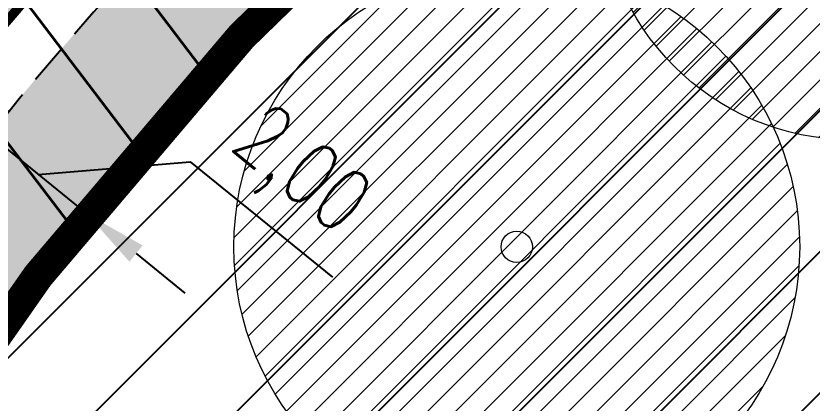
# Model space of a CAD drawing. Extents: x 352140 to 354978, y 6304672 to 6307963.
# Drawn here: x 352278.77 to 352291.43, y 6305993.48 to 6305999.64 of the extents above; entities that cross this region are included whole.
import ezdxf

# ---------------------------------------------------------------- set-up
doc = ezdxf.new("R2010")
doc.units = 0
for name, pattern in [('CENTER', [50.800000000000004, 31.75, -6.35, 6.35, -6.35]), ('CONTINUOS', [0]), ('DASHDOT', [1, 0.5, -0.25, 0, -0.25]), ('DASHDOTX2', [2, 1, -0.5, 0, -0.5]), ('DASHED', [19.049999999999997, 12.7, -6.35])]:
    doc.linetypes.add(name, pattern=pattern)
doc.layers.get('0').update_dxf_attribs({"linetype": 'CONTINUOUS'})
for name, color, linetype in [('00-S2_ALL AREA APORTANTES', 150, 'CONTINUOUS'), ('02_Geo ext_Acotamiento', 7, 'CONTINUOUS'), ('02_Geo ext_Eje', 4, 'CONTINUOUS'), ('03_Pav ext_HCV', 34, 'CONTINUOUS'), ('03_Pav ext_Vereda HC', 42, 'CONTINUOUS'), ('03_Pav proy_Solera Tipo A', 1, 'CONTINUOUS'), ('03_S2_Pav ext_Borde vereda', 7, 'CONTINUOUS')]:
    doc.layers.add(name, color=color, linetype=linetype)
doc.layers.add('0_ASD_LINEA OFICIAL', color=253, linetype='DASHDOT', lineweight=20)
doc.layers.add('EJE PROYECTADO', color=7, linetype='DASHDOTX2', lineweight=15)
doc.layers.add('0_ASD_TOPOGRAFIA_ELEMENTOS', color=7, linetype='CONTINUOS', lineweight=5, true_color=0xbdbdbd)
doc.styles.add('ROMANS', font='romans.shx', dxfattribs={"width": 0.75})
doc.dimstyles.new('Principal', dxfattribs={"dimscale": 0, "dimtxt": 2, "dimasz": 2, "dimexe": 1, "dimexo": 1, "dimtad": 1, "dimrnd": 0.05, "dimzin": 1, "dimtxsty": 'ROMANS', "dimcen": 2.5, "dimclrt": 2, "dimaunit": 2, "dimadec": 0, "dimazin": 0, "dimtfac": 1, "dimtmove": 0, "dimatfit": 3, "dimfxl": 1, "dimfxlon": 1, "dimarcsym": 0})
pattern_1 = [(127.2451660467093, (0, 0), (-1.263734244477452, -0.9607975902004564), [])]
pattern_2 = [(0, (0, 0), (0.15875, 0.3175), [0, -0.3175])]

# ---------------------------------------------------------------- blocks, each defined once
blk = doc.blocks.new('*U962')
at = {"layer": 'EJE PROYECTADO', "color": 7, "linetype": 'DASHDOT', "lineweight": 15, "ltscale": 4}
blk.add_arc((352321.2271941525, 6305962.990770246), 65.69859444817429, 114.770317781899, 185.4028671285178, dxfattribs=at)
blk = doc.blocks.new('*D1263')
at = {"layer": '02_Geo ext_Acotamiento', "color": 0, "lineweight": -2, "transparency": 16777216}
for p, q in [((352277.5688294666, 6305998.379612587), (352276.7920008865, 6305999.00932471)), ((352278.3456580467, 6305997.749900465), (352278.6605141079, 6305998.138314755)), ((352278.3456580467, 6305997.749900465), (352279.8993152068, 6305996.49047622)), ((352278.3456580467, 6305997.749900465), (352279.8993152068, 6305996.49047622)), ((352279.1224866267, 6305997.120188342), (352281.5402069031, 6305997.320084378)), ((352281.5402069031, 6305997.320084378), (352283.8013329487, 6305995.487172307)), ((352279.8993152068, 6305996.49047622), (352280.214171268, 6305996.87889051)), ((352280.6761437869, 6305995.860764097), (352281.4529723669, 6305995.231051975))]:
    blk.add_line(p, q, dxfattribs=at)
at = {"layer": '02_Geo ext_Acotamiento', "color": 0, "transparency": 16777216}
for points in [[(352277.6737814872, 6305998.509084018), (352277.463877446, 6305998.250141157), (352278.3456580467, 6305997.749900465)], [(352280.7810958074, 6305995.990235528), (352280.5711917663, 6305995.731292667), (352279.8993152068, 6305996.49047622)]]:
    blk.add_solid(points, dxfattribs=at)
at = {"layer": '02_Geo ext_Acotamiento', "color": 2, "transparency": 16777216, "insert": (352283.2423836082, 6305997.108785238), "char_height": 1, "attachment_point": 5, "rotation": 320.97111335252134, "style": 'ROMANS'}
blk.add_mtext('2,00', dxfattribs=at)
blk = doc.blocks.new('*D1285')
at = {"layer": '02_Geo ext_Acotamiento', "color": 0, "lineweight": -2, "transparency": 16777216}
for p, q in [((352273.3436752507, 6306007.975492453), (352273.6860353216, 6306008.339895502)), ((352274.0724813482, 6306007.290772311), (352281.7249453701, 6306000.101210824)), ((352282.4537514676, 6305999.416490683), (352282.7961115385, 6305999.780893732))]:
    blk.add_line(p, q, dxfattribs=at)
at = {"layer": '02_Geo ext_Acotamiento', "color": 0, "transparency": 16777216}
for points in [[(352274.186601372, 6306007.412239994), (352273.9583613244, 6306007.169304628), (352273.3436752507, 6306007.975492453)], [(352281.8390653939, 6306000.222678507), (352281.6108253463, 6305999.979743142), (352282.4537514676, 6305999.416490683)]]:
    blk.add_solid(points, dxfattribs=at)
at = {"layer": '02_Geo ext_Acotamiento', "color": 2, "transparency": 16777216, "insert": (352278.5202599163, 6306004.357556626), "char_height": 1, "attachment_point": 5, "rotation": 316.7863981516089, "style": 'ROMANS'}
blk.add_mtext('12,50', dxfattribs=at)
blk = doc.blocks.new('*D1191')
at = {"layer": '02_Geo ext_Acotamiento', "color": 0, "linetype": 'ByBlock', "lineweight": -2, "transparency": 16777216}
blk.add_line((352269.4317550031, 6305991.986632305), (352264.77282864, 6305994.594769013), dxfattribs=at)
at = {"layer": '02_Geo ext_Acotamiento', "color": 0, "linetype": 'ByBlock', "transparency": 16777216}
blk.add_solid([(352264.8542420492, 6305994.740198153), (352264.6914152307, 6305994.449339874), (352263.900253803, 6305995.083249466)], dxfattribs=at)
at = {"layer": '02_Geo ext_Acotamiento', "color": 2, "linetype": 'ByBlock', "transparency": 16777216, "insert": (352267.9819915569, 6305993.838529853), "char_height": 1, "attachment_point": 5, "rotation": 330.75924495696665, "style": 'ROMANS'}
blk.add_mtext('R65,70', dxfattribs=at)
blk = doc.blocks.new('A$C27410629')
at = {"true_color": 0x136734, "transparency": 33554559}
h = blk.add_hatch(dxfattribs=at)
h.set_pattern_fill('ANSI31', color=116, scale=0.5)
h.set_pattern_definition([(45, (-8759.562515186517, -519.1035735587502), (-1.122532015133644, 1.122532015133644), [])])
h.paths.add_polyline_path([(137.5068959888558, 1252.464406617455, 0.1176268807227723), (109.8147584422568, 1254.193915082657, 0.06692451075002814), (94.44469839795602, 1249.334472017372, 0.3153492887079504), (64.30173641118381, 1196.270282113329, 0.02268268711599586), (65.7292635223912, 1185.310127003227), (112.3603922077091, 1218.953454515778), (153.4782689701005, 1161.962272479494), (172.1053089193083, 1139.480769404351), (187.9579650288579, 1141.807885415954), (193.565073162812, 1120.465553675225), (224.197974734232, 1050.129297271156), (250.6203797236194, 989.4787086543838), (268.1526288855184, 972.7353945672494, 7.254700715645028e-06), (291.4898137452492, 983.2987389690225), (238.1945199318034, 1105.633967029937), (205.2934048173047, 1181.112163638985), (177.0531538182076, 1197.651557407602)])
at = {"layer": '0_ASD_LINEA OFICIAL', "ltscale": 8}
blk.add_lwpolyline([(105.3969465088849, 1035.562361611197, 0.5, 0.5, 0.02907839639481551), (96.49739032833118, 1087.586790840495, 0.5, 0.5, 0), (93.67239595213323, 1099.099954622301, 0.5, 0.5, -0.02489181545741437), (93.1686848455247, 1101.536063994684, 0.5, 0.5, 0.02800017550214639), (85.58360530758229, 1125.976145468789, 0.5, 0.5, 0), (80.53034666677559, 1140.452970316577, 0.5, 0.5, -0.01403462392197003), (70.93430501161492, 1165.446933883542, 0.5, 0.5, -0.04113116294258884), (65.72926351752159, 1185.310126999917, 0.5, 0.5, -0.02268268711599493), (64.30173641118381, 1196.270282113328, 0.5, 0.5, -0.3153492887079679), (94.44469839795784, 1249.334472017374, 0.5, 0.5, -0.06692451075014695), (109.8147584422877, 1254.193915082663, 0.5, 0.5, -0.1176268807226383), (137.5068959888558, 1252.464406617455, 0.5, 0.5, -0.04427558294686633), (147.2508640152264, 1248.520743937503, 0.5, 0.5, 0), (172.0219517330806, 1234.851772024538, 0.5, 0.5, 0.01750675280627598), (184.8220180485951, 1228.362281347178, 0.5, 0.5, -0.01158997276834812), (202.0240396122099, 1219.429553328131, 0.5, 0.5, 0.08945083964984361), (234.6303973079339, 1209.248334625051, 0.5, 0.5, 0.02074857105791634), (245.5796070346114, 1209.119370963424, 0.5, 0.5, 0.0292650525021234), (260.9574949201233, 1210.479643781589, 0.5, 0.5, 0.01455169345075628), (283.5421609954101, 1214.484549576147, 0.5, 0.5, 0.03211360147220694), (329.8150799274445, 1226.935406510711, 0.5, 0.5, 0.007917335729782708)], format="xyseb", dxfattribs=at)
blk = doc.blocks.new('*D1437')
at = {"layer": '02_Geo ext_Acotamiento', "color": 0, "lineweight": -2, "transparency": 16777216}
blk.add_line((352259.2559744208, 6305993.013330264), (352254.4508575727, 6305995.341167032), dxfattribs=at)
at = {"layer": '02_Geo ext_Acotamiento', "color": 0, "transparency": 16777216}
blk.add_solid([(352254.523521374, 6305995.491159531), (352254.3781937719, 6305995.191174532), (352253.5509025776, 6305995.777149837)], dxfattribs=at)
at = {"layer": '02_Geo ext_Acotamiento', "color": 2, "transparency": 16777216, "insert": (352257.6991516962, 6305994.776180677), "char_height": 1, "attachment_point": 5, "rotation": 334.15215215420636, "style": 'ROMANS'}
blk.add_mtext('R75,20', dxfattribs=at)

msp = doc.modelspace()

# ---------------------------------------------------------------- hatches: boundary and pattern name
at = {"layer": '00-S2_ALL AREA APORTANTES', "linetype": 'DASHED', "lineweight": 40, "ltscale": 0.25}
h = msp.add_hatch(dxfattribs=at)
h.set_pattern_fill('ANSI31', color=150, scale=0.5, angle=82.24516604670926)
h.set_pattern_definition(pattern_1)
h.paths.add_polyline_path([(352293.7006820881, 6306022.644742838, -0.005954419945853799), (352295.2747028061, 6306023.347256945), (352290.3168473275, 6306034.820796145, 0.144517673228416), (352256.2641270838, 6306006.522685177), (352266.6493164952, 6305999.563445604, -0.1378881760450666)])
h = msp.add_hatch(dxfattribs=at)
h.set_pattern_fill('ANSI31', color=82, scale=0.5, angle=82.24516604670926)
h.set_pattern_definition(pattern_1)
h.paths.add_polyline_path([(352298.9308368328, 6306011.291528256, -0.005954419946632832), (352300.2329957008, 6306011.872705468), (352295.2747028061, 6306023.347256945, 0.005954419945873325), (352293.7006820881, 6306022.644742838, 0.1378881760450447), (352266.6493164952, 6305999.563445604), (352277.0322715928, 6305992.605703273, -0.1378694005495045)])
at = {"layer": '03_Pav ext_HCV'}
h = msp.add_hatch(dxfattribs=at)
h.set_pattern_fill('SWAMP', color=256, scale=0.025, angle=-5.87842838446813e-10, style=0)
h.set_pattern_definition([(359.9999999994121, (0, 0), (0.3175000000056422, 0.5499261309017425), [0.079375, -0.555625]), (90, (0.0396875, -4.071855352894005e-13), (-0.3174999999943578, 0.5499261309082575), [0.0396875, -1.06016476181]), (90, (0.049609375, -5.089819191117507e-13), (-0.3174999999943578, 0.5499261309082575), [0.03175, -1.06810226181]), (90, (0.029765625, -3.053891514670504e-13), (-0.3174999999943578, 0.5499261309082575), [0.03175, -1.06810226181]), (59.99999999941215, (0.05953125000000001, -6.107783029341008e-13), (-0.3174999995629745, 0.5499261311573168), [0.0254, -0.6096]), (119.9999999994121, (0.01984375, -2.035927676447003e-13), (-0.6349999995686166, 2.555744082988348e-10), [0.0254, -0.6095999999999999])])
h.paths.add_polyline_path([(352360.868372727, 6306028.31840835, 0.2867501767208371), (352276.1412867496, 6306023.175510557, 0.01869958964940587), (352271.7705830562, 6306019.63894139, 0.1387730875209856), (352249.4208122046, 6305985.325619695, 0.08211699766830355), (352247.1096555825, 6305968.544474194), (352254.11489188, 6305968.473110226, -0.0849190631894005), (352256.1782145034, 6305983.480684427, -0.1378571209184878), (352276.3741181307, 6306014.365663016, -0.08216666129112944), (352277.762515263, 6306015.224032857), (352283.6096528716, 6306017.625902134, -0.7562922686620178), (352284.3226251645, 6306016.717655372), (352280.5182882363, 6306011.50930614, -0.05613840177760803), (352279.7611070714, 6306010.685063163, 0.1378525137337985), (352260.9870741788, 6305982.104565816), (352259.4697379309, 6305977.322016968, 0.03125424276533748), (352257.2518488735, 6305968.441153317), (352264.3677510897, 6305968.368661969, -0.02665530429574394), (352266.1419831768, 6305975.205145839), (352267.6593194248, 6305979.987694686, -0.1347586241790884), (352283.8411908795, 6306004.95120816, 0.05309188545623043), (352286.6875024904, 6306008.087643748), (352291.8375113436, 6306015.138292825, -0.1315344263085925), (352295.8643306832, 6306018.383788061, -0.2245901210606135), (352352.3677380227, 6306016.96834866, -0.1771469914567127), (352353.7775416014, 6306015.464844507), (352355.0256382796, 6306012.534005799, 0.1587547824207233), (352356.2473872155, 6306011.133888852), (352356.61527247, 6306010.904603812, 0.03127920765357715), (352404.2635354987, 6305985.296902456, 0.1549179150466921), (352406.0652175725, 6305985.073782303), (352409.3647523095, 6305985.688455695, -0.1516099281221849), (352411.13108648, 6305985.481296828, 0.09607903957190114), (352450.5630709757, 6305976.410355219, 0.02015954793188863), (352451.6638567296, 6305976.417867715, 0.03045081609371835), (352465.8170346431, 6305977.967684446, -0.006248532946582673), (352484.699637598, 6305980.9866748, 0.02063806963239873), (352496.4057222297, 6305983.221488672, 0.002065357639369774), (352497.5663418849, 6305983.498192595), (352495.9099347821, 6305990.600186132), (352492.9982529592, 6305990.597078585, -0.7874431456719597), (352492.7225948891, 6305991.73057545), (352495.3422021209, 6305993.034390673), (352493.6820656086, 6306000.152374386, 0.03088089592298866), (352481.5194309896, 6305996.589871377, -0.06443924997046216), (352455.7354173818, 6305990.740502411), (352459.2428169689, 6305990.830949344), (352455.7354173818, 6305990.740502411, -0.01148082269427051), (352451.0179998683, 6305990.402995264, -0.02776823934322075), (352440.8206754049, 6305991.327020614), (352444.24992591, 6305990.587070875), (352440.8206754049, 6305991.327020614, -0.07020690110198488), (352416.0878331155, 6305998.601983743), (352416.6023085983, 6305998.041795899), (352413.0038271977, 6305999.99411206, -0.03572216795586271)])
at = {"layer": '03_Pav ext_Vereda HC'}
h = msp.add_hatch(dxfattribs=at)
h.set_pattern_fill('DOTS', color=256, scale=0.2, style=0)
h.set_pattern_definition(pattern_2)
h.paths.add_polyline_path([(352245.1216007715, 6305966.76463357, -0.2964703205968859), (352293.7797452058, 6306034.07395839, -0.01723014785189112), (352299.1708794312, 6306035.970828445), (352298.6173009273, 6306037.898180557, 0.01746017053733891), (352293.034131333, 6306035.929969454, 0.3317039233778294), (352243.2728629675, 6305956.814607169, 0.0258747299126971), (352245.2972159379, 6305941.43279373), (352247.2497048021, 6305941.873315169, -0.02574176031498759), (352245.2666067368, 6305956.972676086, -0.01902970473064695), (352245.0286123421, 6305962.76537331), (352247.1838539973, 6305962.743417364), (352247.0992895659, 6305963.420647291, -0.0159708630291212), (352246.7885979969, 6305966.747651482)])
h.paths.add_polyline_path([(352253.202718854, 6305919.521212802, -0.02729507120653021), (352248.6794498394, 6305935.021355581), (352246.7287635027, 6305934.579765432, 0.0273175393884115), (352251.3162198428, 6305918.857043033, 0.01366366352325792), (352261.1293666402, 6305893.240833984), (352268.1121753161, 6305873.236136256, 0.0174149292547119), (352273.9824393388, 6305856.846020706, -0.04065829881598112), (352278.5406824907, 6305841.981882771, -0.002815204870514257), (352279.5853923202, 6305837.240456396), (352281.5467707088, 6305837.63258653, 0.002827696168354524), (352280.4927458571, 6305842.41718357, 0.04061447099041689), (352275.8445983889, 6305857.575730287, -0.01745248582009506), (352270.0092754966, 6305873.869957016), (352262.9987199025, 6305893.954145496, -0.01369231240421081)])
h = msp.add_hatch(dxfattribs=at)
h.set_pattern_fill('DOTS', color=256, scale=0.2, style=0)
h.set_pattern_definition(pattern_2)
h.paths.add_polyline_path([(352533.7781987465, 6305988.647630177, 0.001234498587345054), (352535.675126165, 6305989.286498093), (352535.0273047538, 6305991.17866681, -0.001236873237655371), (352533.135689451, 6305990.541615871, -0.02053009870907239), (352503.8853697219, 6305981.940228953), (352503.2840382411, 6305984.518491437), (352499.4039184833, 6305983.544208242), (352499.9993888386, 6305980.991075858, -0.008887102906639828), (352487.1047705442, 6305978.156272031, -0.01455549524336389), (352464.6282001356, 6305974.170378275, -0.008990183444713605), (352459.9926205119, 6305973.570179023), (352460.1984365283, 6305971.58073849, 0.009019331760126793), (352464.9206284034, 6305972.191872346, 0.01455169346436648), (352487.5052945014, 6305976.196778146, 0.03211359260083807)])
h.paths.add_polyline_path([(352453.0159213872, 6305972.983824089, -0.006800505392013569), (352449.4833227422, 6305972.830716716, -0.009066641678675507), (352444.7696182578, 6305972.776126778), (352444.5771080579, 6305970.777466943, 0.01638310348206576), (352453.2219476647, 6305970.992351152)])
h.paths.add_polyline_path([(352389.6460369565, 6305991.879874823, -0.01753322086345317), (352376.9513572304, 6305998.31509122), (352352.1532079588, 6306011.99899601, 0.04440363374849853), (352342.0535807689, 6306016.089608755, 0.1133237876608219), (352314.4714570942, 6306018.047333277), (352314.9360717349, 6306016.097052595, -0.1572406347358349), (352351.2139975071, 6306010.232972499), (352375.9850852466, 6305996.564000573, 0.01750636999426037), (352388.7848668274, 6305990.074641938, -0.0115901603268221), (352405.9871731158, 6305981.141781882, 0.08676206377402094), (352437.5751283566, 6305971.093253941), (352437.7670282808, 6305973.085577833, -0.0864982168626583), (352406.9311932966, 6305982.905094895, 0.01159024218480682)])
h.paths.add_polyline_path([(352298.9308368328, 6306011.291528256, -0.04076991370934013), (352308.0869286793, 6306014.635858133), (352307.6251471448, 6306016.57596012, 0.04303443395370096), (352297.5531387314, 6306012.854879401, 0.2722251189562815), (352266.1428912832, 6305966.550484804), (352264.4334961653, 6305966.567898809, 0.01531595787327513), (352263.8567137016, 6305962.573567073), (352266.0299973136, 6305962.551427328, 0.02154698335859366), (352266.2729303729, 6305957.80291892, 0.06328346041658212), (352273.0108519612, 6305926.495241333, 0.007703608626722357), (352278.1261176605, 6305912.650623268), (352279.9891282905, 6305913.378097652, -0.007677046379327455), (352274.9122720578, 6305927.117035691, -0.06339052285138146), (352268.2648698924, 6305957.982510693, -0.3183358391945924)])
at = {"layer": '0_ASD_TOPOGRAFIA_ELEMENTOS'}
h = msp.add_hatch(dxfattribs=at)
h.set_pattern_fill('ANSI31', color=256, scale=0.1)
h.set_pattern_definition([(45, (345989.2881799694, 6304261.9169508), (-0.2245064030267289, 0.2245064030267289), [])])
edge = h.paths.add_edge_path()
edge.add_arc((352292.0623973102, 6306001.669127113), 4, 0, 360)
h = msp.add_hatch(dxfattribs=at)
h.set_pattern_fill('ANSI31', color=256, scale=0.1)
h.set_pattern_definition([(45, (345983.9587209179, 6304256.21624859), (-0.2245064030267289, 0.2245064030267289), [])])
edge = h.paths.add_edge_path()
edge.add_arc((352286.7329382588, 6305995.968424903), 4.5, 0, 360)

# ---------------------------------------------------------------- linework, layer by layer
at = {"layer": '02_Geo ext_Eje', "linetype": 'CENTER', "ltscale": 0.1, "const_width": 0.3, "flags": 128}
msp.add_lwpolyline([(352349.7941651538, 6305360.986179136), (352333.730647102, 6305385.38433976), (352322.6458402493, 6305532.966928915), (352325.4724959098, 6305533.689154229), (352324.9782857499, 6305541.216464717, -0.0430730453013547), (352325.4043864983, 6305548.019489972), (352326.0198571174, 6305553.01487301, 0.05674665632110694), (352326.2788606426, 6305558.677124443, 0.05308272784427227), (352322.9614058803, 6305581.537460914, -0.01173297564317641), (352321.9004653953, 6305586.060311737, -0.03774260609729224), (352321.6830361507, 6305587.704308246), (352320.6277056487, 6305606.515025469), (352318.8943534349, 6305637.411035581), (352316.7892697772, 6305667.786964302, -0.01839968131736236), (352316.3436445606, 6305681.538049384, 0.0170041331631064), (352316.1500777049, 6305688.998236747), (352315.31378516, 6305703.522596605), (352312.6918374834, 6305750.37859157), (352311.4519553233, 6305772.385277696, 0.01375160255981204), (352309.3617608073, 6305797.274554484, 0.02907839639481551), (352300.4622046267, 6305849.298983713), (352297.6372102505, 6305860.812147494, -0.02489181545741437), (352297.1334991439, 6305863.248256867, 0.02800017550214639), (352289.5484196059, 6305887.688338341), (352284.4951609651, 6305902.165163189, -0.01403462392197003), (352274.89911931, 6305927.159126756, -0.04113116294258884), (352269.6940778159, 6305947.022319873, -0.02268268711599493), (352268.2665507096, 6305957.982474986, -0.3153492887079679), (352298.4095126963, 6306011.04666489, -0.06692451075014695), (352313.7795727407, 6306015.906107956, -0.1176268807226383), (352341.4717102872, 6306014.17659949, -0.04427558294686633), (352351.2156783136, 6306010.23293681), (352375.9867660315, 6305996.563964897, 0.01750675280627598), (352388.786832347, 6305990.07447422, -0.01158997276834812), (352405.9888539106, 6305981.141746201, 0.08945083964984361), (352438.5952116063, 6305970.960527497, 0.02074857105791634), (352449.544421333, 6305970.831563836, 0.0292650525021234), (352464.9223092185, 6305972.191836654, 0.01455169345075628), (352487.5069752938, 6305976.196742449, 0.03211360147220694), (352533.7798942258, 6305988.647599383, 0.007917335729782708), (352545.8890500274, 6305992.906879501, -0.04034445951146756), (352609.0597757554, 6306011.041688719), (352610.0312597433, 6306011.236337244), (352708.3522053605, 6306025.119196359)], format="xyb", dxfattribs=at)
at = {"layer": '03_Pav proy_Solera Tipo A', "linetype": 'CONTINUOS', "ltscale": 0.1}
for points in [[(352264.0281204327, 6305966.572028466, 0.15, 0.15, -0.0335574034112401), (352266.1419831758, 6305975.205145836, 0.15, 0.15, 0), (352267.6593194267, 6305979.987694693, 0.15, 0.15, -0.1347579434719228), (352283.8410786806, 6306004.951108202, 0.15, 0.15, 0.05309515856015185), (352286.6875678708, 6306008.087733258, 0.15, 0.15, 0), (352291.8374797381, 6306015.138249555, 0.15, 0.15, -0.1315357890935337), (352295.8643306838, 6306018.383788061, 0.15, 0.15, -0.2245901210570153), (352352.3677380225, 6306016.96834866, 0.15, 0.15, -0.1771469914693911), (352353.7775416014, 6306015.464844507, 0.15, 0.15, 0), (352355.0256382797, 6306012.534005799, 0.15, 0.15, 0.1490816954832991), (352356.1511629222, 6306011.193860788, 0.15, 0.15, 0), (352356.6152724701, 6306010.904603812, 0.15, 0.15, 0.03127920765324992), (352404.2635354982, 6305985.296902456, 0.15, 0.15, 0.1549219160195402), (352406.0652636653, 6305985.07379089, 0.15, 0.15, 0), (352409.3647523085, 6305985.688455695, 0.15, 0.15, -0.1516099280821752), (352411.1310864787, 6305985.481296829, 0.15, 0.15, 0.09600108608075081), (352450.5302618403, 6305976.411493857, 0.15, 0.15, 0.02076076245267907), (352451.6638567296, 6305976.417867715, 0.15, 0.15, 0.03092217794464216), (352466.0342140601, 6305978.005164503, 0.15, 0.15, -0.006176517371392956), (352484.699637598, 6305980.9866748, 0.15, 0.15, 0.02063806963239604), (352496.4057222297, 6305983.221488672, 0.15, 0.15, 0.005181598086193153), (352499.3130523285, 6305983.933805004, 0, 0, 0)], [(352284.321667519, 6306016.716344302, 0.15, 0.15, 0), (352280.5182882363, 6306011.50930614, 0.15, 0.15, -0.05613840177266591), (352279.7611070715, 6306010.685063163, 0.15, 0.15, 0.1378525137174937), (352260.98707418, 6305982.10456582, 0.15, 0.15, 0), (352259.4697379291, 6305977.322016963, 0.15, 0.15, 0.03748077093651035), (352256.9437489782, 6305966.644198602, 0.15, 0.15, 0), (352254.2103465482, 6305966.670329326, 0.15, 0.15, -0.09504870090128233), (352256.1782145034, 6305983.480684427, 0.15, 0.15, -0.1378571209139214), (352276.3741181297, 6306014.365663015, 0.15, 0.15, -0.08216666131168407), (352277.7625152622, 6306015.224032857, 0.15, 0.15, 0), (352283.6096528712, 6306017.625902134, 0.15, 0.15, -0.7573562671982402), (352284.3216674937, 6306016.716344267, 0, 0, 0)]]:
    msp.add_lwpolyline(points, format="xyseb", dxfattribs=at)
at = {"layer": '03_S2_Pav ext_Borde vereda', "linetype": 'DASHED', "ltscale": 0.05}
for points in [[(352305.1650243243, 6306037.606567144, 0.01571785250943714), (352300.1270105217, 6306036.26432899, 0.02024567086959626), (352293.7797452058, 6306034.07395839, 0.29647032059689), (352245.1216007715, 6305966.76463357), (352247.1882823436, 6305966.743579805)], [(352264.4334961653, 6305966.567898809), (352266.1428912832, 6305966.550484804, -0.2722251189562762), (352297.5531387314, 6306012.854879401, -0.06693807031402353), (352313.4359720989, 6306017.876699618, -0.1176268807157309), (352342.053580769, 6306016.089608755, -0.04440363374811522), (352352.1532079588, 6306011.99899601), (352376.9513572256, 6305998.315091223, 0.01750675279189176), (352389.6265448172, 6305991.888912663)]]:
    msp.add_lwpolyline(points, format="xyb", dxfattribs=at)
at = {"layer": '0_ASD_TOPOGRAFIA_ELEMENTOS'}
for centre, radius in [((352292.0623973102, 6306001.669127113), 4), ((352286.7329382588, 6305995.968424903), 4.5), ((352286.7329382588, 6305995.968424903), 0.25)]:
    msp.add_circle(centre, radius, dxfattribs=at)

# ---------------------------------------------------------------- block references
at = {"layer": '03_S2_Pav ext_Borde vereda', "linetype": 'Continuous'}
msp.add_blockref('A$C27410629', (352203.9623478023, 6304761.713605438), dxfattribs=at)
at = {"layer": 'EJE PROYECTADO', "color": 7, "linetype": 'DASHDOTX2', "lineweight": 15, "ltscale": 4}
msp.add_blockref('*U962', (0, 0), dxfattribs=at)

# ---------------------------------------------------------------- dimensions: what is measured, and where the dimension line sits
at = {"layer": '02_Geo ext_Acotamiento'}
dim = msp.add_aligned_dim(p1=(352273.3436752511, 6306007.975492453), p2=(352282.4537514684, 6305999.416490683), distance=-5.579829576499914e-10, dimstyle='Principal', override={"dimscale": 0, "dimtix": 0, "dimtofl": 1, "dimtmove": 0, "dimatfit": 3, "dimfxl": 1}, dxfattribs=at)
dim.commit()
dim.dimension.update_dxf_attribs({"geometry": '*D1285', "text_midpoint": (352278.5202599163, 6306004.357556626)})
dim = msp.add_linear_dim(base=(352279.8993152068, 6305996.49047622), p1=(352278.3456580467, 6305997.749900465), p2=(352279.8993152069, 6305996.49047622), angle=320.97111335357135, dimstyle='Principal', override={"dimscale": 0, "dimtix": 0, "dimtofl": 1, "dimtmove": 1, "dimatfit": 3, "dimfxl": 1}, dxfattribs=at)
dim.commit()
dim.dimension.update_dxf_attribs({"geometry": '*D1263', "text_midpoint": (352281.7829658343, 6305997.12329934), "dimtype": 161})
dim = msp.add_radius_dim(center=(352321.2207752005, 6305962.994509473), mpoint=(352253.5509025776, 6305995.777149837), dimstyle='Principal', override={"dimfxl": 0.22}, dxfattribs=at)
dim.commit()
dim.dimension.update_dxf_attribs({"geometry": '*D1437', "text_midpoint": (352257.3033934943, 6305993.959257245), "dimtype": 164})
at = {"layer": '02_Geo ext_Acotamiento', "linetype": 'ByBlock'}
dim = msp.add_radius_dim(center=(352321.2271941574, 6305962.990770249), mpoint=(352263.900253803, 6305995.083249466), dimstyle='Principal', override={"dimaunit": 0, "dimfxl": 0.22, "dimarcsym": 1}, dxfattribs=at)
dim.commit()
dim.dimension.update_dxf_attribs({"geometry": '*D1191', "text_midpoint": (352267.5385792404, 6305993.046460433), "dimtype": 164})

doc.saveas('drawing.dxf')
